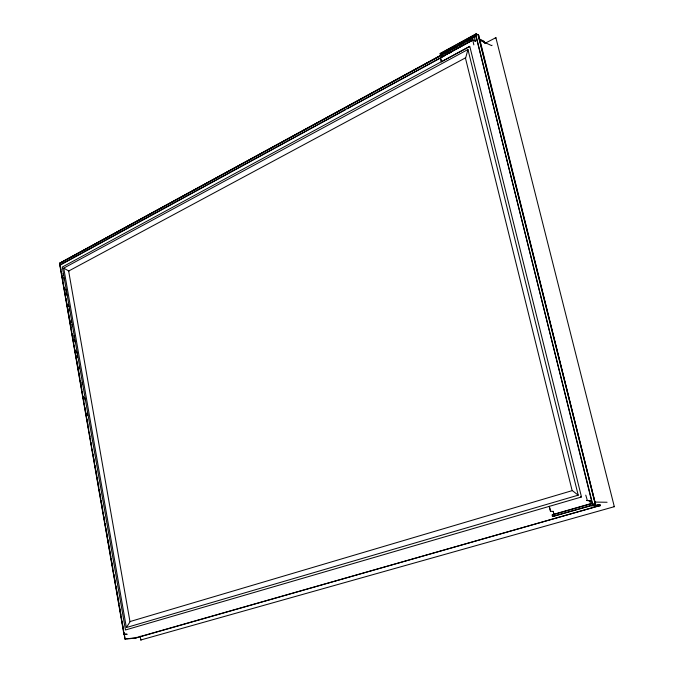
<?xml version="1.0" encoding="UTF-8"?>
<svg xmlns="http://www.w3.org/2000/svg" width="674" height="674" viewBox="0 0 674 674"><rect width="100%" height="100%" fill="white"/><g stroke="black" fill="none" stroke-linecap="round" stroke-linejoin="round"><path stroke-width="1.01" d="M595.555 504.388L478.237 34.669L475.962 34.003A1.003 0.564 -66.3 0 0 475.743 34.517L592.168 503.267L593.6 504.396L595.538 504.438L478.81 35.562L478.22 35.216M440.51 57.745L441.487 61.781L469.803 46.439L581.485 496.982L125.482 629.971L62.311 267.039L469.567 46.439M484.547 43.557L495.87 37.677L614.326 506.688L140.942 639.946M124.142 634.049L126.872 634.007L126.965 634.461M128.085 638.64L125.086 638.623M126.822 634.47L123.932 634.301L59.792 264.983L472.786 40.179L473.839 44.872M130.267 621.495L126.358 627.553L578.216 495.163L467.941 49.514L63.735 268.126L126.358 627.553M136.131 637.292L135.777 637.815L600.256 505.525C600.264 503.672 596.423 505.812 595.521 505.778M554.365 516.048L595.538 504.438M495.761 38.224L495.87 37.677M478.81 35.562L478.178 35.84M478.304 35.933L595.252 504.228L593.55 504.278L592.168 503.267L552.301 514.709L552.385 516.259L554.298 516.208M552.301 514.709L552.436 516.048L554.213 515.972M594.443 505.82L598.495 504.666L600.037 504.649L600.475 505.382L135.685 638.051L125.103 639.179L125.01 638.733M467.941 49.514L465.633 58.074M476.265 33.717L440.055 53.516L440.122 54.08L440.712 54.948L475.844 35.688L476.248 34.029L457.781 44.122M475.6 40.609L472.744 39.833L440.434 57.425L441.377 61.781M469.121 46.86L469.559 46.27M492.071 45.225L491.666 45.621L479.391 40.027M472.356 40.347L472.744 39.833M495.314 38.014L495.651 37.567M136.148 637.646L135.685 638.051M125.819 638.607L125.111 638.725M455.936 45.133L440.232 53.709L440.762 54.838M440.712 54.948L475.844 35.688L592.454 503.394L552.427 514.877M124.951 638.969L59.674 263.172L442.11 54.527L442.767 56.574M442.211 54.754L59.868 263.29L60.955 269.592M444.056 53.752L449.6 50.727M451.445 49.716L456.98 46.7M458.834 45.689L464.369 42.664M466.223 41.662L471.758 38.637M476.341 36.227L59.683 263.231M440.543 57.635L472.685 40.137M345.408 109.786L60.062 265.168M347.253 108.775L440.543 58.015M442.388 57.004L444.242 56.001M449.777 52.985L451.631 51.982M475.372 41.24L473.696 40.541M555.157 515.728L594.224 504.548M59.927 263.273L60.517 263.458M484.21 42.15L483.966 41.181L479.265 39.033M130.006 638.438L134.817 637.924M475.204 41.215L475.49 41.047A0.927 0.522 -66.2 0 0 475.726 40.667M600.315 505.77L591.368 505.888L590.988 505.382M600.256 505.525L591.106 505.374M595.521 503.925L595.032 503.849M595.049 502.088L607.072 502.256M589.548 500.605L590.382 500.984M550.641 511.204L549.327 506.359M595.091 503.832L595.867 504.118M581.182 497.008L580.558 496.671M479.315 39.244L484.252 41.914L482.584 41.409M587.383 500.622L585.765 495.129M613.559 506.401L614.326 506.688L613.98 506.393M441.967 54.265L442.338 54.805M572.344 490.613L578.216 495.163M590.264 500.984L586.709 500.428M63.735 268.126L68.967 271.108M586.827 500.428L589.784 500.681L590.761 504.472M553.118 511.229L553.354 511.659M475.372 41.097L474.386 37.011M554.095 514.725L553.143 511.482L550.414 511.204L549.2 506.359M140.184 636.163L140.908 640.3M62.994 273.518L63.356 275.59M63.71 277.663L64.072 279.727M65.698 289.045L66.052 291.117M66.414 293.19L66.777 295.263M68.394 304.572L68.756 306.645M69.119 308.717L69.481 310.79M71.099 320.108L71.461 322.18M71.815 324.245L72.177 326.317M73.803 335.635L74.157 337.708M74.519 339.78L74.881 341.844M76.499 351.162L76.861 353.235M77.224 355.308L77.577 357.38M79.203 366.698L79.566 368.762M81.899 382.225L82.262 384.298M84.604 397.753L84.966 399.825M87.308 413.28L87.662 415.353M61.309 271.588L61.671 273.737M62.033 275.742L62.935 280.999M63.289 283.004L63.651 285.144M64.013 287.149L65.639 296.543M65.993 298.565L66.355 300.697M66.718 302.719L68.335 312.096M68.697 314.126L69.06 316.241M69.422 318.28L71.04 327.648M71.402 329.696L71.764 331.793M72.126 333.841L73.744 343.201M74.106 345.257L74.46 347.346M74.831 349.402L76.44 358.753M76.811 360.817L77.165 362.898M77.535 364.971L79.153 374.306M79.507 376.378L79.877 378.459M80.223 380.524L81.857 389.867M82.211 391.931L82.582 394.02M82.927 396.076L83.846 401.283M84.191 403.33L84.562 405.436M84.907 407.475L85.286 409.581M85.632 411.629L86.55 416.844M86.887 418.883L87.266 420.997M87.612 423.028L87.991 425.151M88.328 427.173L88.707 429.296M89.591 434.435L89.971 436.558M90.316 438.58L90.695 440.712M91.032 442.725L91.411 444.865M92.296 449.988L92.675 452.128M93.012 454.133L93.4 456.273M93.737 458.278L94.099 460.35M94.992 465.54L95.379 467.689M95.716 469.685L96.104 471.842M96.433 473.83L96.795 475.903M97.005 477.024L97.359 479.104M97.696 481.084L98.084 483.25M98.421 485.238L98.808 487.403M99.137 489.383L99.499 491.456M99.71 492.593L100.064 494.665M100.401 496.637L100.788 498.819M101.117 500.782L102.768 510.226M103.105 512.189L103.493 514.38M103.821 516.335L104.756 521.642M105.085 523.597L105.473 525.796M105.801 527.742L107.461 537.203M107.781 539.149L110.157 552.773M110.485 554.694L110.881 556.918M111.21 558.847L112.861 568.334M113.19 570.246L113.586 572.487M113.906 574.391L115.566 583.895M115.886 585.799L116.29 588.048M116.61 589.944L118.27 599.456M118.59 601.351L118.995 603.609M119.315 605.496L120.975 615.025M121.295 616.904L121.699 619.17M122.011 621.049L123.679 630.586M123.991 632.456L125.12 638.885M478.237 34.669L478.245 34.795A0.893 0.505 -66.3 0 1 478.203 35.04M465.405 57.897L68.647 271.041L129.964 621.571L572.15 490.647L465.405 57.897"/></g></svg>
